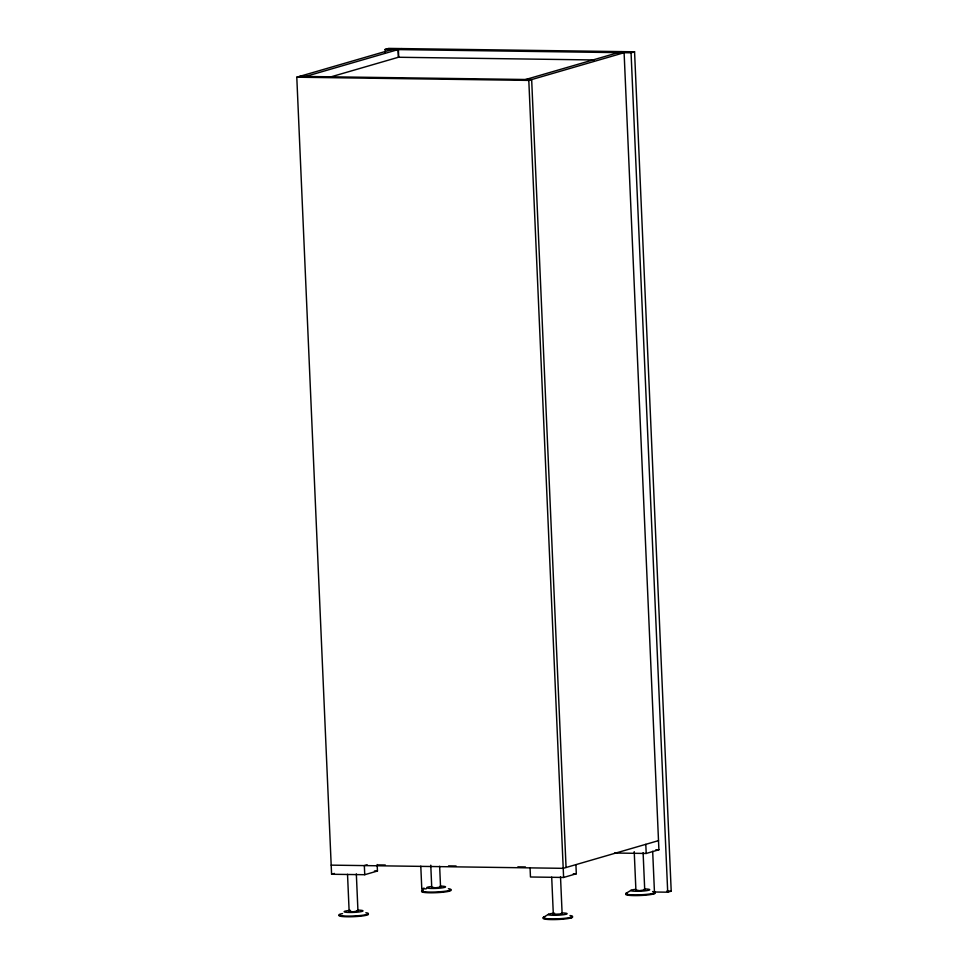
<?xml version="1.0" encoding="UTF-8"?>
<svg xmlns="http://www.w3.org/2000/svg" width="968" height="968" viewBox="0 0 968 968"><rect width="100%" height="100%" fill="white"/><g stroke="black" fill="none" stroke-linecap="round" stroke-linejoin="round"><path stroke-width="1.45" d="M356.333 873.874L357.954 911.07L352.642 911.844L349.629 911.215M439.641 866.239L440.549 887.063L435.237 887.837L432.212 887.22M560.508 876.693L562.13 913.889L553.321 914.324L554.446 913.901M643.103 852.687L644.724 889.882L639.4 890.657L636.387 890.04M543.411 917.349L548.481 914.3M625.994 893.355L631.075 890.294M385.264 52.429L385.131 49.416L388.628 48.4L634.56 51.788L671.211 891.177L667.714 892.193L654.453 892.012L652.674 851.247M377.157 864.509L377.447 871.019L364.742 874.709L331.588 874.261L296.789 77.21L392.088 49.513M305.622 76.46L398.054 49.598L398.38 57.136M401.877 48.581L398.392 49.598L398.719 57.148M330.511 76.98L398.392 57.257L594.352 59.968M617.802 52.623L621.299 51.606M525.697 79.497L618.141 52.635M296.789 77.21L528.806 80.404L624.106 52.708L658.905 849.759L646.2 853.461L614.559 853.026M385.131 49.416L631.063 52.804L634.56 51.788M331.588 874.261L334.42 873.438M367.162 864.775L364.343 865.586L364.742 874.709M420.79 866.154L421.782 888.805L424.105 888.128M658.506 840.635L563.207 868.332L331.189 865.138M530.065 867.872L530.464 876.996L563.606 877.456L576.311 873.765L575.912 864.642M299.656 76.375L531.662 79.582L566.062 867.497M655.893 849.722L658.905 849.759M377.701 864.908L385.276 865.005M448.547 865.876L456.085 865.985M517.856 866.844L525.43 866.941M374.434 870.982L377.447 871.019M573.298 873.729L576.311 873.765M666.795 891.117L671.211 891.177M421.782 888.805L426.198 888.866M560.678 913.586L562.13 913.889M356.502 910.767L357.954 911.07M644.023 889.665L644.724 889.882M439.847 886.845L440.549 887.063M631.063 52.804L667.714 892.193M653.702 893.234L653.739 893.936M645.801 844.338L646.2 853.461M634.221 851.634L635.915 890.318M571.12 917.228L571.144 917.942M528.806 80.404L563.606 877.456M551.699 877.129L553.321 914.324M430.772 865.186L431.74 887.499M347.524 874.31L349.146 911.505M569.983 915.546A14.714 1.742 -2.5 0 1 558.984 918.741A14.714 1.742 -2.5 0 1 544.597 916.865M571.749 916.575A14.714 1.742 -2.5 0 1 557.096 919.527A14.714 1.742 -2.5 0 1 544.633 917.567M561.791 912.921A9.414 1.113 -2.5 0 1 564.864 914.518A9.414 1.113 -2.5 0 1 549.969 915.075A9.414 1.113 -2.5 0 1 554.604 913.187M365.819 912.727A14.714 1.742 -2.5 0 1 363.012 915.183A14.714 1.742 -2.5 0 1 343.18 915.909A14.714 1.742 -2.5 0 1 342.527 913.574M367.586 913.756A14.714 1.742 -2.5 0 1 352.921 916.708A14.714 1.742 -2.5 0 1 340.458 914.748M357.615 910.101A9.414 1.113 -2.5 0 1 360.701 911.711A9.414 1.113 -2.5 0 1 345.794 912.255A9.414 1.113 -2.5 0 1 350.428 910.368M448.402 888.721A14.714 1.742 -2.5 0 1 437.403 891.915A14.714 1.742 -2.5 0 1 423.016 890.052L423.052 890.754A14.714 1.742 -2.5 0 0 435.515 892.714A14.714 1.742 -2.5 0 0 450.168 889.761M440.21 886.107A9.414 1.113 -2.5 0 1 443.792 887.608A9.414 1.113 -2.5 0 1 429.429 888.358A9.414 1.113 -2.5 0 1 430.833 886.591M652.577 891.54A14.714 1.742 -2.5 0 1 641.578 894.735A14.714 1.742 -2.5 0 1 627.191 892.871M654.344 892.581A14.714 1.742 -2.5 0 1 639.679 895.533A14.714 1.742 -2.5 0 1 627.216 893.573M644.385 888.926A9.414 1.113 -2.5 0 1 647.967 890.427A9.414 1.113 -2.5 0 1 633.604 891.177A9.414 1.113 -2.5 0 1 635.008 889.41"/></g></svg>
